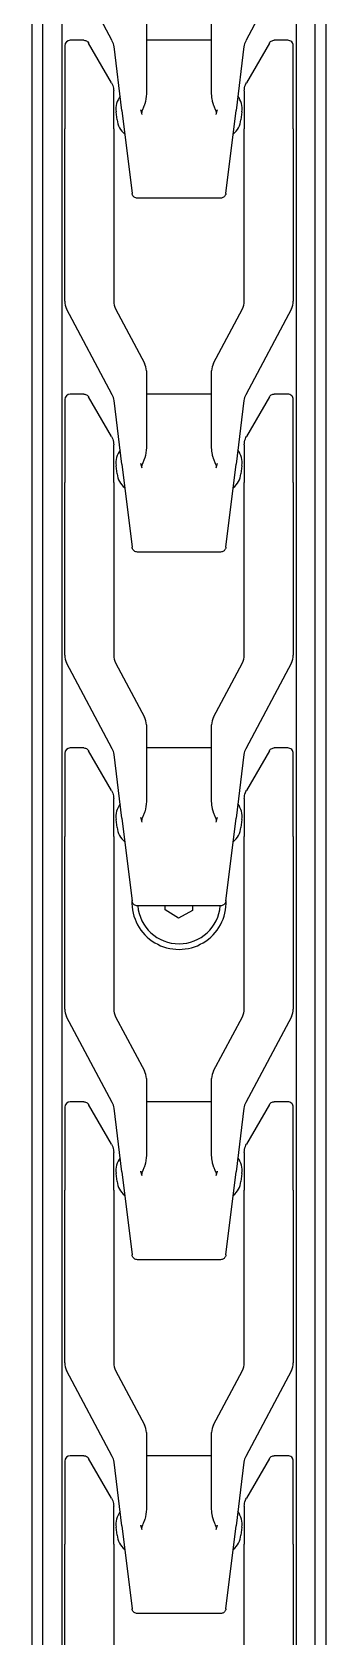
# Model space of a CAD drawing. Extents: x -3873 to 164127, y 7129 to 96529.
# Drawn here: x 43123.2 to 43177.2, y 49885.4 to 50180.2 of the extents above; entities that cross this region are included whole.
import ezdxf

# ---------------------------------------------------------------- set-up
doc = ezdxf.new("R2010")
doc.units = 0
doc.layers.add('LAYOUT', color=90, linetype='CONTINUOUS')
doc.layers.add('LAYOUT-KROMEKA', color=1, linetype='CONTINUOUS')

# ---------------------------------------------------------------- blocks, each defined once
blk = doc.blocks.new('A$Ccf7c2aec')
at = {"layer": 'LAYOUT-KROMEKA'}
for p, q in [((175.51, 623.1), (1836.63, 623.1)), ((175.51, 621.1), (1836.63, 621.1)), ((169.51, 617.6), (1840.63, 617.6)), ((441.03, 617.1), (472.73, 617.1)), ((487.98, 617.1), (472.73, 617.1)), ((488.85, 608.36), (504.62, 616.75)), ((506.03, 617.1), (537.73, 617.1)), ((552.98, 617.1), (537.73, 617.1)), ((553.85, 608.36), (569.62, 616.75)), ((571.03, 617.1), (602.73, 617.1)), ((617.98, 617.1), (602.73, 617.1)), ((618.85, 608.36), (634.62, 616.75)), ((636.03, 617.1), (667.73, 617.1)), ((682.98, 617.1), (667.73, 617.1)), ((683.85, 608.36), (699.62, 616.75)), ((701.03, 617.1), (732.73, 617.1)), ((747.98, 617.1), (732.73, 617.1)), ((748.85, 608.36), (764.62, 616.75)), ((488.98, 613.59), (488.98, 616.1)), ((553.98, 613.59), (553.98, 616.1)), ((618.98, 613.59), (618.98, 616.1)), ((683.98, 613.59), (683.98, 616.1)), ((748.98, 613.59), (748.98, 616.1)), ((481.18, 608.5), (488.48, 612.72)), ((546.18, 608.5), (553.48, 612.72)), ((611.18, 608.5), (618.48, 612.72)), ((676.18, 608.5), (683.48, 612.72)), ((741.18, 608.5), (748.48, 612.72)), ((472.73, 608.1), (441.03, 608.1)), ((472.73, 608.1), (479.68, 608.1)), ((474.36, 607.49), (475.84, 607.67)), ((476.11, 606.6), (487.81, 608.03)), ((504.62, 607.75), (494.66, 602.45)), ((537.73, 608.1), (506.03, 608.1)), ((537.73, 608.1), (544.68, 608.1)), ((539.36, 607.49), (540.84, 607.67)), ((541.11, 606.6), (552.81, 608.03)), ((569.62, 607.75), (559.66, 602.45)), ((602.73, 608.1), (571.03, 608.1)), ((602.73, 608.1), (609.68, 608.1)), ((604.36, 607.49), (605.84, 607.67)), ((606.11, 606.6), (617.81, 608.03)), ((634.62, 607.75), (624.66, 602.45)), ((667.73, 608.1), (636.03, 608.1)), ((667.73, 608.1), (674.68, 608.1)), ((669.36, 607.49), (670.84, 607.67)), ((671.11, 606.6), (682.81, 608.03)), ((699.62, 607.75), (689.66, 602.45)), ((732.73, 608.1), (701.03, 608.1)), ((732.73, 608.1), (739.68, 608.1)), ((734.36, 607.49), (735.84, 607.67)), ((736.11, 606.6), (747.81, 608.03)), ((476.11, 606.6), (460.86, 604.73)), ((541.11, 606.6), (525.86, 604.73)), ((606.11, 606.6), (590.86, 604.73)), ((671.11, 606.6), (655.86, 604.73)), ((736.11, 606.6), (720.86, 604.73)), ((459.98, 588.47), (459.98, 603.73)), ((493.25, 602.1), (479.13, 602.1)), ((488.98, 590.1), (488.98, 602.1)), ((524.98, 588.47), (524.98, 603.73)), ((558.25, 602.1), (544.13, 602.1)), ((553.98, 590.1), (553.98, 602.1)), ((589.98, 588.47), (589.98, 603.73)), ((623.25, 602.1), (609.13, 602.1)), ((618.98, 590.1), (618.98, 602.1)), ((654.98, 588.47), (654.98, 603.73)), ((688.25, 602.1), (674.13, 602.1)), ((683.98, 590.1), (683.98, 602.1)), ((719.98, 588.47), (719.98, 603.73)), ((753.25, 602.1), (739.13, 602.1)), ((748.98, 590.1), (748.98, 602.1)), ((587.75, 596.17), (589.25, 598.63)), ((589.25, 598.63), (589.98, 598.62)), ((589.13, 593.64), (587.75, 596.17)), ((589.98, 593.61), (589.13, 593.64)), ((479.13, 590.1), (493.25, 590.1)), ((494.66, 589.75), (504.62, 584.45)), ((544.13, 590.1), (558.25, 590.1)), ((559.66, 589.75), (569.62, 584.45)), ((609.13, 590.1), (623.25, 590.1)), ((624.66, 589.75), (634.62, 584.45)), ((674.13, 590.1), (688.25, 590.1)), ((689.66, 589.75), (699.62, 584.45)), ((739.13, 590.1), (753.25, 590.1)), ((460.86, 587.47), (476.11, 585.6)), ((525.86, 587.47), (541.11, 585.6)), ((590.86, 587.47), (606.11, 585.6)), ((655.86, 587.47), (671.11, 585.6)), ((720.86, 587.47), (736.11, 585.6)), ((441.03, 584.1), (472.73, 584.1)), ((479.68, 584.1), (472.73, 584.1)), ((475.84, 584.53), (474.36, 584.71)), ((487.81, 584.17), (476.11, 585.6)), ((488.48, 579.48), (481.18, 583.7)), ((504.62, 575.45), (488.85, 583.84)), ((506.03, 584.1), (537.73, 584.1)), ((544.68, 584.1), (537.73, 584.1)), ((540.84, 584.53), (539.36, 584.71)), ((552.81, 584.17), (541.11, 585.6)), ((553.48, 579.48), (546.18, 583.7)), ((569.62, 575.45), (553.85, 583.84)), ((571.03, 584.1), (602.73, 584.1)), ((609.68, 584.1), (602.73, 584.1)), ((605.84, 584.53), (604.36, 584.71)), ((617.81, 584.17), (606.11, 585.6)), ((618.48, 579.48), (611.18, 583.7)), ((634.62, 575.45), (618.85, 583.84)), ((636.03, 584.1), (667.73, 584.1)), ((674.68, 584.1), (667.73, 584.1)), ((670.84, 584.53), (669.36, 584.71)), ((682.81, 584.17), (671.11, 585.6)), ((683.48, 579.48), (676.18, 583.7)), ((699.62, 575.45), (683.85, 583.84)), ((701.03, 584.1), (732.73, 584.1)), ((739.68, 584.1), (732.73, 584.1)), ((735.84, 584.53), (734.36, 584.71)), ((747.81, 584.17), (736.11, 585.6)), ((748.48, 579.48), (741.18, 583.7)), ((764.62, 575.45), (748.85, 583.84)), ((488.98, 576.1), (488.98, 578.61)), ((553.98, 576.1), (553.98, 578.61)), ((618.98, 576.1), (618.98, 578.61)), ((683.98, 576.1), (683.98, 578.61)), ((748.98, 576.1), (748.98, 578.61)), ((472.73, 575.1), (441.03, 575.1)), ((472.73, 575.1), (487.98, 575.1)), ((537.73, 575.1), (506.03, 575.1)), ((537.73, 575.1), (552.98, 575.1)), ((602.73, 575.1), (571.03, 575.1)), ((602.73, 575.1), (617.98, 575.1)), ((667.73, 575.1), (636.03, 575.1)), ((667.73, 575.1), (682.98, 575.1)), ((732.73, 575.1), (701.03, 575.1)), ((732.73, 575.1), (747.98, 575.1)), ((1840.63, 574.6), (169.51, 574.6)), ((175.51, 571.1), (1836.63, 571.1)), ((1836.63, 569.1), (175.51, 569.1))]:
    blk.add_line(p, q, dxfattribs=at)
for centre, radius, start, end in [((487.98, 616.1), 1, 0, 90), ((506.03, 614.1), 3, 90, 118), ((552.98, 616.1), 1, 0, 90), ((571.03, 614.1), 3, 90, 118), ((617.98, 616.1), 1, 0, 90), ((636.03, 614.1), 3, 90, 118), ((682.98, 616.1), 1, 0, 90), ((701.03, 614.1), 3, 90, 118), ((747.98, 616.1), 1, 0, 90), ((474.85, 603.52), 4, 96.9958, 140.527), ((476.33, 603.7), 4, 53.4646, 96.9958), ((487.44, 611.01), 3, 276.9958, 298), ((506.03, 605.1), 3, 90, 118), ((539.85, 603.52), 4, 96.9958, 140.527), ((541.33, 603.7), 4, 53.4646, 96.9958), ((552.44, 611.01), 3, 276.9958, 298), ((571.03, 605.1), 3, 90, 118), ((604.85, 603.52), 4, 96.9958, 140.527), ((606.33, 603.7), 4, 53.4646, 96.9958), ((617.44, 611.01), 3, 276.9958, 298), ((636.03, 605.1), 3, 90, 118), ((669.85, 603.52), 4, 96.9958, 140.527), ((671.33, 603.7), 4, 53.4646, 96.9958), ((682.44, 611.01), 3, 276.9958, 298), ((701.03, 605.1), 3, 90, 118), ((734.85, 603.52), 4, 96.9958, 140.527), ((736.33, 603.7), 4, 53.4646, 96.9958), ((747.44, 611.01), 3, 276.9958, 298), ((590.63, 596.1), 8.65, 87.612, 272.388), ((493.25, 605.1), 3, 270, 298), ((558.25, 605.1), 3, 270, 298), ((590.63, 596.1), 7.62, 94.8934, 265.1066), ((623.25, 605.1), 3, 270, 298), ((688.25, 605.1), 3, 270, 298), ((493.25, 587.1), 3, 62, 90), ((558.25, 587.1), 3, 62, 90), ((623.25, 587.1), 3, 62, 90), ((688.25, 587.1), 3, 62, 90), ((474.85, 588.68), 4, 219.473, 263.0042), ((476.33, 588.5), 4, 263.0042, 306.5354), ((487.44, 581.19), 3, 62, 83.0042), ((506.03, 587.1), 3, 242, 270), ((539.85, 588.68), 4, 219.473, 263.0042), ((541.33, 588.5), 4, 263.0042, 306.5354), ((552.44, 581.19), 3, 62, 83.0042), ((571.03, 587.1), 3, 242, 270), ((604.85, 588.68), 4, 219.473, 263.0042), ((606.33, 588.5), 4, 263.0042, 306.5354), ((617.44, 581.19), 3, 62, 83.0042), ((636.03, 587.1), 3, 242, 270), ((669.85, 588.68), 4, 219.473, 263.0042), ((671.33, 588.5), 4, 263.0042, 306.5354), ((682.44, 581.19), 3, 62, 83.0042), ((701.03, 587.1), 3, 242, 270), ((734.85, 588.68), 4, 219.473, 263.0042), ((736.33, 588.5), 4, 263.0042, 306.5354), ((747.44, 581.19), 3, 62, 83.0042), ((487.98, 576.1), 1, 270, 0), ((506.03, 578.1), 3, 242, 270), ((552.98, 576.1), 1, 270, 0), ((571.03, 578.1), 3, 242, 270), ((617.98, 576.1), 1, 270, 0), ((636.03, 578.1), 3, 242, 270), ((682.98, 576.1), 1, 270, 0), ((701.03, 578.1), 3, 242, 270), ((747.98, 576.1), 1, 270, 0)]:
    blk.add_arc(centre, radius, start, end, dxfattribs=at)
for points, knots in [([(488.98, 613.59), (488.98, 613.48), (488.96, 613.36), (488.89, 613.16), (488.84, 613.06), (488.71, 612.89), (488.63, 612.81), (488.52, 612.74), (488.5, 612.73), (488.48, 612.72)], [0.0000243, 0.0000243, 0.0000243, 0.0000243, 0.0328926, 0.0328926, 0.0653838, 0.0653838, 0.0978897, 0.0978897, 0.1042618, 0.1042618, 0.1042618, 0.1042618]), ([(553.98, 613.59), (553.98, 613.48), (553.96, 613.36), (553.89, 613.16), (553.84, 613.06), (553.71, 612.89), (553.63, 612.81), (553.52, 612.74), (553.5, 612.73), (553.48, 612.72)], [0.0000243, 0.0000243, 0.0000243, 0.0000243, 0.0328926, 0.0328926, 0.0653838, 0.0653838, 0.0978897, 0.0978897, 0.1042618, 0.1042618, 0.1042618, 0.1042618]), ([(618.98, 613.59), (618.98, 613.48), (618.96, 613.36), (618.89, 613.16), (618.84, 613.06), (618.71, 612.89), (618.63, 612.81), (618.52, 612.74), (618.5, 612.73), (618.48, 612.72)], [0.0000243, 0.0000243, 0.0000243, 0.0000243, 0.0328926, 0.0328926, 0.0653838, 0.0653838, 0.0978897, 0.0978897, 0.1042618, 0.1042618, 0.1042618, 0.1042618]), ([(683.98, 613.59), (683.98, 613.48), (683.96, 613.36), (683.89, 613.16), (683.84, 613.06), (683.71, 612.89), (683.63, 612.81), (683.52, 612.74), (683.5, 612.73), (683.48, 612.72)], [0.0000243, 0.0000243, 0.0000243, 0.0000243, 0.0328926, 0.0328926, 0.0653838, 0.0653838, 0.0978897, 0.0978897, 0.1042618, 0.1042618, 0.1042618, 0.1042618]), ([(748.98, 613.59), (748.98, 613.48), (748.96, 613.36), (748.89, 613.16), (748.84, 613.06), (748.71, 612.89), (748.63, 612.81), (748.52, 612.74), (748.5, 612.73), (748.48, 612.72)], [0.0000243, 0.0000243, 0.0000243, 0.0000243, 0.0328926, 0.0328926, 0.0653838, 0.0653838, 0.0978897, 0.0978897, 0.1042618, 0.1042618, 0.1042618, 0.1042618]), ([(481.18, 608.5), (480.87, 608.32), (480.53, 608.2), (480.17, 608.14), (480.08, 608.13), (479.99, 608.11), (479.89, 608.11), (479.82, 608.1), (479.75, 608.1), (479.68, 608.1)], [0, 0, 0, 0, 0.684637, 0.684637, 0.684637, 0.86523, 0.86523, 0.86523, 1, 1, 1, 1]), ([(546.18, 608.5), (545.87, 608.32), (545.53, 608.2), (545.17, 608.14), (545.08, 608.13), (544.99, 608.11), (544.89, 608.11), (544.82, 608.1), (544.75, 608.1), (544.68, 608.1)], [0, 0, 0, 0, 0.684637, 0.684637, 0.684637, 0.86523, 0.86523, 0.86523, 1, 1, 1, 1]), ([(611.18, 608.5), (610.87, 608.32), (610.53, 608.2), (610.17, 608.14), (610.08, 608.13), (609.99, 608.11), (609.89, 608.11), (609.82, 608.1), (609.75, 608.1), (609.68, 608.1)], [0, 0, 0, 0, 0.684637, 0.684637, 0.684637, 0.86523, 0.86523, 0.86523, 1, 1, 1, 1]), ([(676.18, 608.5), (675.87, 608.32), (675.53, 608.2), (675.17, 608.14), (675.08, 608.13), (674.99, 608.11), (674.89, 608.11), (674.82, 608.1), (674.75, 608.1), (674.68, 608.1)], [0, 0, 0, 0, 0.684637, 0.684637, 0.684637, 0.86523, 0.86523, 0.86523, 1, 1, 1, 1]), ([(741.18, 608.5), (740.87, 608.32), (740.53, 608.2), (740.17, 608.14), (740.08, 608.13), (739.99, 608.11), (739.89, 608.11), (739.82, 608.1), (739.75, 608.1), (739.68, 608.1)], [0, 0, 0, 0, 0.684637, 0.684637, 0.684637, 0.86523, 0.86523, 0.86523, 1, 1, 1, 1]), ([(459.98, 603.73), (459.98, 603.84), (460, 603.95), (460.07, 604.16), (460.12, 604.25), (460.25, 604.43), (460.34, 604.5), (460.52, 604.62), (460.62, 604.67), (460.74, 604.7), (460.77, 604.71), (460.8, 604.72), (460.81, 604.72), (460.83, 604.72), (460.84, 604.72), (460.85, 604.72), (460.85, 604.72), (460.85, 604.73), (460.86, 604.73), (460.86, 604.73), (460.86, 604.73), (460.86, 604.73), (460.86, 604.73), (460.86, 604.73), (460.86, 604.73), (460.86, 604.73), (460.86, 604.73), (460.86, 604.73), (460.86, 604.73), (460.86, 604.73), (460.86, 604.73), (460.86, 604.73)], [0.0000031, 0.0000031, 0.0000031, 0.0000031, 0.0324341, 0.0324341, 0.064942, 0.064942, 0.0974473, 0.0974473, 0.1299526, 0.1299526, 0.137103, 0.137103, 0.1406951, 0.1406951, 0.1424933, 0.1424933, 0.1433926, 0.1433926, 0.1438423, 0.1438423, 0.1440672, 0.1440672, 0.1441796, 0.1441796, 0.1442358, 0.1442358, 0.1442639, 0.1442639, 0.144278, 0.144278, 0.1443548, 0.1443548, 0.1443548, 0.1443548]), ([(524.98, 603.73), (524.98, 603.84), (525, 603.95), (525.07, 604.16), (525.12, 604.25), (525.25, 604.43), (525.34, 604.5), (525.52, 604.62), (525.62, 604.67), (525.74, 604.7), (525.77, 604.71), (525.8, 604.72), (525.81, 604.72), (525.83, 604.72), (525.84, 604.72), (525.85, 604.72), (525.85, 604.72), (525.85, 604.73), (525.86, 604.73), (525.86, 604.73), (525.86, 604.73), (525.86, 604.73), (525.86, 604.73), (525.86, 604.73), (525.86, 604.73), (525.86, 604.73), (525.86, 604.73), (525.86, 604.73), (525.86, 604.73), (525.86, 604.73), (525.86, 604.73), (525.86, 604.73)], [0.0000031, 0.0000031, 0.0000031, 0.0000031, 0.0324341, 0.0324341, 0.064942, 0.064942, 0.0974473, 0.0974473, 0.1299526, 0.1299526, 0.137103, 0.137103, 0.1406951, 0.1406951, 0.1424933, 0.1424933, 0.1433926, 0.1433926, 0.1438423, 0.1438423, 0.1440672, 0.1440672, 0.1441796, 0.1441796, 0.1442358, 0.1442358, 0.1442639, 0.1442639, 0.144278, 0.144278, 0.1443257, 0.1443257, 0.1443257, 0.1443257]), ([(589.98, 603.73), (589.98, 603.84), (590, 603.95), (590.07, 604.16), (590.12, 604.25), (590.25, 604.43), (590.34, 604.5), (590.52, 604.62), (590.62, 604.67), (590.74, 604.7), (590.77, 604.71), (590.8, 604.72), (590.81, 604.72), (590.83, 604.72), (590.84, 604.72), (590.85, 604.72), (590.85, 604.72), (590.85, 604.73), (590.86, 604.73), (590.86, 604.73), (590.86, 604.73), (590.86, 604.73), (590.86, 604.73), (590.86, 604.73), (590.86, 604.73), (590.86, 604.73), (590.86, 604.73), (590.86, 604.73), (590.86, 604.73), (590.86, 604.73), (590.86, 604.73), (590.86, 604.73)], [0.0000031, 0.0000031, 0.0000031, 0.0000031, 0.0324341, 0.0324341, 0.064942, 0.064942, 0.0974473, 0.0974473, 0.1299526, 0.1299526, 0.137103, 0.137103, 0.1406951, 0.1406951, 0.1424933, 0.1424933, 0.1433926, 0.1433926, 0.1438423, 0.1438423, 0.1440672, 0.1440672, 0.1441796, 0.1441796, 0.1442358, 0.1442358, 0.1442639, 0.1442639, 0.144278, 0.144278, 0.1443395, 0.1443395, 0.1443395, 0.1443395]), ([(654.98, 603.73), (654.98, 603.84), (655, 603.95), (655.07, 604.16), (655.12, 604.25), (655.25, 604.43), (655.34, 604.5), (655.52, 604.62), (655.62, 604.67), (655.74, 604.7), (655.77, 604.71), (655.8, 604.72), (655.81, 604.72), (655.83, 604.72), (655.84, 604.72), (655.85, 604.72), (655.85, 604.72), (655.85, 604.73), (655.86, 604.73), (655.86, 604.73), (655.86, 604.73), (655.86, 604.73), (655.86, 604.73), (655.86, 604.73), (655.86, 604.73), (655.86, 604.73), (655.86, 604.73), (655.86, 604.73), (655.86, 604.73), (655.86, 604.73)], [0.0000031, 0.0000031, 0.0000031, 0.0000031, 0.0324341, 0.0324341, 0.064942, 0.064942, 0.0974473, 0.0974473, 0.1299526, 0.1299526, 0.137103, 0.137103, 0.1406951, 0.1406951, 0.1424933, 0.1424933, 0.1433926, 0.1433926, 0.1438423, 0.1438423, 0.1440672, 0.1440672, 0.1441796, 0.1441796, 0.1442358, 0.1442358, 0.1442859, 0.1442859, 0.144292, 0.144292, 0.144292, 0.144292]), ([(719.98, 603.73), (719.98, 603.84), (720, 603.95), (720.07, 604.16), (720.12, 604.25), (720.25, 604.43), (720.34, 604.5), (720.52, 604.62), (720.62, 604.67), (720.74, 604.7), (720.77, 604.71), (720.8, 604.72), (720.81, 604.72), (720.83, 604.72), (720.84, 604.72), (720.85, 604.72), (720.85, 604.72), (720.85, 604.73), (720.86, 604.73), (720.86, 604.73), (720.86, 604.73), (720.86, 604.73), (720.86, 604.73), (720.86, 604.73), (720.86, 604.73), (720.86, 604.73), (720.86, 604.73), (720.86, 604.73), (720.86, 604.73), (720.86, 604.73), (720.86, 604.73), (720.86, 604.73)], [0.0000031, 0.0000031, 0.0000031, 0.0000031, 0.0324341, 0.0324341, 0.064942, 0.064942, 0.0974473, 0.0974473, 0.1299526, 0.1299526, 0.137103, 0.137103, 0.1406951, 0.1406951, 0.1424933, 0.1424933, 0.1433926, 0.1433926, 0.1438423, 0.1438423, 0.1440672, 0.1440672, 0.1441796, 0.1441796, 0.1442358, 0.1442358, 0.1442639, 0.1442639, 0.144278, 0.144278, 0.1442926, 0.1442926, 0.1442926, 0.1442926]), ([(475.36, 602.88), (475.64, 602.95), (475.93, 603.02), (476.21, 603.09), (476.22, 603.1), (476.22, 603.1), (476.23, 603.1)], [0, 0, 0, 0, 0.971612, 0.971612, 0.971612, 1, 1, 1, 1]), ([(475.36, 602.88), (475.45, 602.91), (475.54, 602.92), (475.78, 602.92), (475.91, 602.89), (476.18, 602.8), (476.31, 602.75), (476.65, 602.62), (476.86, 602.54), (477.07, 602.46)], [-1.068908, -1.068908, -1.068908, -1.068908, -1.0410443, -1.0410443, -0.9974409, -0.9974409, -0.9538374, -0.9538374, -0.8852676, -0.8852676, -0.8852676, -0.8852676]), ([(479.13, 602.1), (478.56, 602.1), (477.86, 602.21), (477.21, 602.41), (477.14, 602.44), (477.07, 602.46)], [-0.3189368, -0.3189368, -0.3189368, -0.3189368, -0.1295167, -0.1295167, -0.1071311, -0.1071311, -0.1071311, -0.1071311]), ([(540.36, 602.88), (540.64, 602.95), (540.93, 603.02), (541.21, 603.09), (541.22, 603.1), (541.22, 603.1), (541.23, 603.1)], [0, 0, 0, 0, 0.971612, 0.971612, 0.971612, 1, 1, 1, 1]), ([(540.36, 602.88), (540.45, 602.91), (540.54, 602.92), (540.78, 602.92), (540.91, 602.89), (541.18, 602.8), (541.31, 602.75), (541.65, 602.62), (541.86, 602.54), (542.07, 602.46)], [-1.068908, -1.068908, -1.068908, -1.068908, -1.0410443, -1.0410443, -0.9974409, -0.9974409, -0.9538374, -0.9538374, -0.8852676, -0.8852676, -0.8852676, -0.8852676]), ([(544.13, 602.1), (543.56, 602.1), (542.86, 602.21), (542.21, 602.41), (542.14, 602.44), (542.07, 602.46)], [-0.3189368, -0.3189368, -0.3189368, -0.3189368, -0.1295167, -0.1295167, -0.1071311, -0.1071311, -0.1071311, -0.1071311]), ([(605.36, 602.88), (605.64, 602.95), (605.93, 603.02), (606.21, 603.09), (606.22, 603.1), (606.22, 603.1), (606.23, 603.1)], [0, 0, 0, 0, 0.971612, 0.971612, 0.971612, 1, 1, 1, 1]), ([(605.36, 602.88), (605.45, 602.91), (605.54, 602.92), (605.78, 602.92), (605.91, 602.89), (606.18, 602.8), (606.31, 602.75), (606.65, 602.62), (606.86, 602.54), (607.07, 602.46)], [-1.068908, -1.068908, -1.068908, -1.068908, -1.0410443, -1.0410443, -0.9974409, -0.9974409, -0.9538374, -0.9538374, -0.8852676, -0.8852676, -0.8852676, -0.8852676]), ([(609.13, 602.1), (608.56, 602.1), (607.86, 602.21), (607.21, 602.41), (607.14, 602.44), (607.07, 602.46)], [-0.3189368, -0.3189368, -0.3189368, -0.3189368, -0.1295167, -0.1295167, -0.1071311, -0.1071311, -0.1071311, -0.1071311]), ([(670.36, 602.88), (670.64, 602.95), (670.93, 603.02), (671.21, 603.09), (671.22, 603.1), (671.22, 603.1), (671.23, 603.1)], [0, 0, 0, 0, 0.971612, 0.971612, 0.971612, 1, 1, 1, 1]), ([(670.36, 602.88), (670.45, 602.91), (670.54, 602.92), (670.78, 602.92), (670.91, 602.89), (671.18, 602.8), (671.31, 602.75), (671.65, 602.62), (671.86, 602.54), (672.07, 602.46)], [-1.068908, -1.068908, -1.068908, -1.068908, -1.0410443, -1.0410443, -0.9974409, -0.9974409, -0.9538374, -0.9538374, -0.8852676, -0.8852676, -0.8852676, -0.8852676]), ([(674.13, 602.1), (673.56, 602.1), (672.86, 602.21), (672.21, 602.41), (672.14, 602.44), (672.07, 602.46)], [-0.3189368, -0.3189368, -0.3189368, -0.3189368, -0.1295167, -0.1295167, -0.1071311, -0.1071311, -0.1071311, -0.1071311]), ([(735.36, 602.88), (735.64, 602.95), (735.93, 603.02), (736.21, 603.09), (736.22, 603.1), (736.22, 603.1), (736.23, 603.1)], [0, 0, 0, 0, 0.971612, 0.971612, 0.971612, 1, 1, 1, 1]), ([(735.36, 602.88), (735.45, 602.91), (735.54, 602.92), (735.78, 602.92), (735.91, 602.89), (736.18, 602.8), (736.31, 602.75), (736.65, 602.62), (736.86, 602.54), (737.07, 602.46)], [-1.068908, -1.068908, -1.068908, -1.068908, -1.0410443, -1.0410443, -0.9974409, -0.9974409, -0.9538374, -0.9538374, -0.8852676, -0.8852676, -0.8852676, -0.8852676]), ([(739.13, 602.1), (738.56, 602.1), (737.86, 602.21), (737.21, 602.41), (737.14, 602.44), (737.07, 602.46)], [-0.3189368, -0.3189368, -0.3189368, -0.3189368, -0.1295167, -0.1295167, -0.1071311, -0.1071311, -0.1071311, -0.1071311]), ([(477.07, 589.74), (476.86, 589.66), (476.65, 589.58), (476.31, 589.45), (476.18, 589.4), (475.91, 589.31), (475.78, 589.28), (475.54, 589.28), (475.45, 589.29), (475.36, 589.32)], [0.8852676, 0.8852676, 0.8852676, 0.8852676, 0.9538374, 0.9538374, 0.9974409, 0.9974409, 1.0410443, 1.0410443, 1.068908, 1.068908, 1.068908, 1.068908]), ([(477.07, 589.74), (477.11, 589.75), (477.15, 589.76), (477.43, 589.86), (477.67, 589.92), (478.28, 590.05), (478.71, 590.1), (479.13, 590.1)], [-0.4553156, -0.4553156, -0.4553156, -0.4553156, -0.4433521, -0.4433521, -0.371047, -0.371047, -0.2439974, -0.2439974, -0.2439974, -0.2439974]), ([(542.07, 589.74), (541.86, 589.66), (541.65, 589.58), (541.31, 589.45), (541.18, 589.4), (540.91, 589.31), (540.78, 589.28), (540.54, 589.28), (540.45, 589.29), (540.36, 589.32)], [0.8852676, 0.8852676, 0.8852676, 0.8852676, 0.9538374, 0.9538374, 0.9974409, 0.9974409, 1.0410443, 1.0410443, 1.068908, 1.068908, 1.068908, 1.068908]), ([(542.07, 589.74), (542.11, 589.75), (542.15, 589.76), (542.43, 589.86), (542.67, 589.92), (543.28, 590.05), (543.71, 590.1), (544.13, 590.1)], [-0.4553156, -0.4553156, -0.4553156, -0.4553156, -0.4433521, -0.4433521, -0.371047, -0.371047, -0.2439974, -0.2439974, -0.2439974, -0.2439974]), ([(607.07, 589.74), (606.86, 589.66), (606.65, 589.58), (606.31, 589.45), (606.18, 589.4), (605.91, 589.31), (605.78, 589.28), (605.54, 589.28), (605.45, 589.29), (605.36, 589.32)], [0.8852676, 0.8852676, 0.8852676, 0.8852676, 0.9538374, 0.9538374, 0.9974409, 0.9974409, 1.0410443, 1.0410443, 1.068908, 1.068908, 1.068908, 1.068908]), ([(607.07, 589.74), (607.11, 589.75), (607.15, 589.76), (607.43, 589.86), (607.67, 589.92), (608.28, 590.05), (608.71, 590.1), (609.13, 590.1)], [-0.4553156, -0.4553156, -0.4553156, -0.4553156, -0.4433521, -0.4433521, -0.371047, -0.371047, -0.2439974, -0.2439974, -0.2439974, -0.2439974]), ([(672.07, 589.74), (671.86, 589.66), (671.65, 589.58), (671.31, 589.45), (671.18, 589.4), (670.91, 589.31), (670.78, 589.28), (670.54, 589.28), (670.45, 589.29), (670.36, 589.32)], [0.8852676, 0.8852676, 0.8852676, 0.8852676, 0.9538374, 0.9538374, 0.9974409, 0.9974409, 1.0410443, 1.0410443, 1.068908, 1.068908, 1.068908, 1.068908]), ([(672.07, 589.74), (672.11, 589.75), (672.15, 589.76), (672.43, 589.86), (672.67, 589.92), (673.28, 590.05), (673.71, 590.1), (674.13, 590.1)], [-0.4553156, -0.4553156, -0.4553156, -0.4553156, -0.4433521, -0.4433521, -0.371047, -0.371047, -0.2439974, -0.2439974, -0.2439974, -0.2439974]), ([(737.07, 589.74), (736.86, 589.66), (736.65, 589.58), (736.31, 589.45), (736.18, 589.4), (735.91, 589.31), (735.78, 589.28), (735.54, 589.28), (735.45, 589.29), (735.36, 589.32)], [0.8852676, 0.8852676, 0.8852676, 0.8852676, 0.9538374, 0.9538374, 0.9974409, 0.9974409, 1.0410443, 1.0410443, 1.068908, 1.068908, 1.068908, 1.068908]), ([(737.07, 589.74), (737.11, 589.75), (737.15, 589.76), (737.43, 589.86), (737.67, 589.92), (738.28, 590.05), (738.71, 590.1), (739.13, 590.1)], [-0.4553156, -0.4553156, -0.4553156, -0.4553156, -0.4433521, -0.4433521, -0.371047, -0.371047, -0.2439974, -0.2439974, -0.2439974, -0.2439974]), ([(460.86, 587.47), (460.86, 587.47), (460.86, 587.47), (460.86, 587.47), (460.86, 587.47), (460.86, 587.47), (460.86, 587.47), (460.86, 587.47), (460.86, 587.47), (460.86, 587.47), (460.86, 587.47), (460.85, 587.47), (460.85, 587.47), (460.85, 587.48), (460.84, 587.48), (460.83, 587.48), (460.82, 587.48), (460.8, 587.48), (460.78, 587.49), (460.74, 587.5), (460.71, 587.5), (460.62, 587.53), (460.56, 587.56), (460.43, 587.63), (460.36, 587.68), (460.24, 587.79), (460.19, 587.86), (460.1, 588), (460.06, 588.07), (460, 588.25), (459.98, 588.36), (459.98, 588.47)], [0, 0, 0, 0, 0.0000293, 0.0000293, 0.0000666, 0.0000666, 0.0001413, 0.0001413, 0.0002906, 0.0002906, 0.0005892, 0.0005892, 0.0011863, 0.0011863, 0.0023805, 0.0023805, 0.0047676, 0.0047676, 0.0095318, 0.0095318, 0.018982, 0.018982, 0.0372887, 0.0372887, 0.0624815, 0.0624815, 0.0876743, 0.0876743, 0.1128671, 0.1128671, 0.1444966, 0.1444966, 0.1444966, 0.1444966]), ([(476.23, 589.1), (476.22, 589.1), (476.22, 589.1), (476.21, 589.11), (475.93, 589.18), (475.64, 589.25), (475.36, 589.32)], [0, 0, 0, 0, 0.028388, 0.028388, 0.028388, 1, 1, 1, 1]), ([(525.86, 587.47), (525.86, 587.47), (525.86, 587.47), (525.86, 587.47), (525.86, 587.47), (525.86, 587.47), (525.86, 587.47), (525.86, 587.47), (525.86, 587.47), (525.86, 587.47), (525.86, 587.47), (525.85, 587.47), (525.85, 587.47), (525.85, 587.48), (525.84, 587.48), (525.83, 587.48), (525.82, 587.48), (525.8, 587.48), (525.78, 587.49), (525.74, 587.5), (525.71, 587.5), (525.62, 587.53), (525.56, 587.56), (525.43, 587.63), (525.36, 587.68), (525.24, 587.79), (525.19, 587.86), (525.1, 588), (525.06, 588.07), (525, 588.25), (524.98, 588.36), (524.98, 588.47)], [0, 0, 0, 0, 0.0000187, 0.0000187, 0.000056, 0.000056, 0.0001306, 0.0001306, 0.0002799, 0.0002799, 0.0005785, 0.0005785, 0.0011757, 0.0011757, 0.0023699, 0.0023699, 0.0047569, 0.0047569, 0.0095212, 0.0095212, 0.0189714, 0.0189714, 0.037278, 0.037278, 0.0624708, 0.0624708, 0.0876637, 0.0876637, 0.1128565, 0.1128565, 0.144486, 0.144486, 0.144486, 0.144486]), ([(541.23, 589.1), (541.22, 589.1), (541.22, 589.1), (541.21, 589.11), (540.93, 589.18), (540.64, 589.25), (540.36, 589.32)], [0, 0, 0, 0, 0.028388, 0.028388, 0.028388, 1, 1, 1, 1]), ([(590.86, 587.47), (590.86, 587.47), (590.86, 587.47), (590.86, 587.47), (590.86, 587.47), (590.86, 587.47), (590.86, 587.47), (590.86, 587.47), (590.86, 587.47), (590.86, 587.47), (590.86, 587.47), (590.85, 587.47), (590.85, 587.47), (590.85, 587.48), (590.84, 587.48), (590.83, 587.48), (590.82, 587.48), (590.8, 587.48), (590.78, 587.49), (590.74, 587.5), (590.71, 587.5), (590.62, 587.53), (590.56, 587.56), (590.43, 587.63), (590.36, 587.68), (590.24, 587.79), (590.19, 587.86), (590.1, 588), (590.06, 588.07), (590, 588.25), (589.98, 588.36), (589.98, 588.47)], [0, 0, 0, 0, 0.0000293, 0.0000293, 0.0000666, 0.0000666, 0.0001413, 0.0001413, 0.0002906, 0.0002906, 0.0005892, 0.0005892, 0.0011863, 0.0011863, 0.0023805, 0.0023805, 0.0047676, 0.0047676, 0.0095318, 0.0095318, 0.018982, 0.018982, 0.0372887, 0.0372887, 0.0624815, 0.0624815, 0.0876743, 0.0876743, 0.1128671, 0.1128671, 0.1444966, 0.1444966, 0.1444966, 0.1444966]), ([(606.23, 589.1), (606.22, 589.1), (606.22, 589.1), (606.21, 589.11), (605.93, 589.18), (605.64, 589.25), (605.36, 589.32)], [0, 0, 0, 0, 0.028388, 0.028388, 0.028388, 1, 1, 1, 1]), ([(655.86, 587.47), (655.86, 587.47), (655.86, 587.47), (655.86, 587.47), (655.86, 587.47), (655.86, 587.47), (655.86, 587.47), (655.86, 587.47), (655.86, 587.47), (655.86, 587.47), (655.86, 587.47), (655.85, 587.47), (655.85, 587.47), (655.85, 587.48), (655.84, 587.48), (655.83, 587.48), (655.82, 587.48), (655.8, 587.48), (655.78, 587.49), (655.74, 587.5), (655.71, 587.5), (655.62, 587.53), (655.56, 587.56), (655.43, 587.63), (655.36, 587.68), (655.24, 587.79), (655.19, 587.86), (655.1, 588), (655.06, 588.07), (655, 588.25), (654.98, 588.36), (654.98, 588.47)], [0, 0, 0, 0, 0.0000187, 0.0000187, 0.000056, 0.000056, 0.0001306, 0.0001306, 0.0002799, 0.0002799, 0.0005785, 0.0005785, 0.0011757, 0.0011757, 0.0023699, 0.0023699, 0.0047569, 0.0047569, 0.0095212, 0.0095212, 0.0189714, 0.0189714, 0.037278, 0.037278, 0.0624708, 0.0624708, 0.0876637, 0.0876637, 0.1128565, 0.1128565, 0.144486, 0.144486, 0.144486, 0.144486]), ([(671.23, 589.1), (671.22, 589.1), (671.22, 589.1), (671.21, 589.11), (670.93, 589.18), (670.64, 589.25), (670.36, 589.32)], [0, 0, 0, 0, 0.028388, 0.028388, 0.028388, 1, 1, 1, 1]), ([(720.86, 587.47), (720.86, 587.47), (720.86, 587.47), (720.86, 587.47), (720.86, 587.47), (720.86, 587.47), (720.86, 587.47), (720.86, 587.47), (720.86, 587.47), (720.86, 587.47), (720.86, 587.47), (720.85, 587.47), (720.85, 587.47), (720.85, 587.48), (720.84, 587.48), (720.83, 587.48), (720.82, 587.48), (720.8, 587.48), (720.78, 587.49), (720.74, 587.5), (720.71, 587.5), (720.62, 587.53), (720.56, 587.56), (720.43, 587.63), (720.36, 587.68), (720.24, 587.79), (720.19, 587.86), (720.1, 588), (720.06, 588.07), (720, 588.25), (719.98, 588.36), (719.98, 588.47)], [0, 0, 0, 0, 0.0000293, 0.0000293, 0.0000666, 0.0000666, 0.0001413, 0.0001413, 0.0002906, 0.0002906, 0.0005892, 0.0005892, 0.0011863, 0.0011863, 0.0023805, 0.0023805, 0.0047676, 0.0047676, 0.0095318, 0.0095318, 0.018982, 0.018982, 0.0372887, 0.0372887, 0.0624815, 0.0624815, 0.0876743, 0.0876743, 0.1128671, 0.1128671, 0.1444966, 0.1444966, 0.1444966, 0.1444966]), ([(736.23, 589.1), (736.22, 589.1), (736.22, 589.1), (736.21, 589.11), (735.93, 589.18), (735.64, 589.25), (735.36, 589.32)], [0, 0, 0, 0, 0.028388, 0.028388, 0.028388, 1, 1, 1, 1]), ([(479.68, 584.1), (480.06, 584.1), (480.44, 584.03), (480.8, 583.88), (480.93, 583.83), (481.06, 583.77), (481.18, 583.7)], [0, 0, 0, 0, 0.729999, 0.729999, 0.729999, 1, 1, 1, 1]), ([(544.68, 584.1), (545.06, 584.1), (545.44, 584.03), (545.8, 583.88), (545.93, 583.83), (546.06, 583.77), (546.18, 583.7)], [0, 0, 0, 0, 0.729999, 0.729999, 0.729999, 1, 1, 1, 1]), ([(609.68, 584.1), (610.06, 584.1), (610.44, 584.03), (610.8, 583.88), (610.93, 583.83), (611.06, 583.77), (611.18, 583.7)], [0, 0, 0, 0, 0.729999, 0.729999, 0.729999, 1, 1, 1, 1]), ([(674.68, 584.1), (675.06, 584.1), (675.44, 584.03), (675.8, 583.88), (675.93, 583.83), (676.06, 583.77), (676.18, 583.7)], [0, 0, 0, 0, 0.729999, 0.729999, 0.729999, 1, 1, 1, 1]), ([(739.68, 584.1), (740.06, 584.1), (740.44, 584.03), (740.8, 583.88), (740.93, 583.83), (741.06, 583.77), (741.18, 583.7)], [0, 0, 0, 0, 0.729999, 0.729999, 0.729999, 1, 1, 1, 1]), ([(488.48, 579.48), (488.58, 579.43), (488.66, 579.36), (488.81, 579.19), (488.86, 579.1), (488.95, 578.9), (488.97, 578.79), (488.98, 578.66), (488.98, 578.64), (488.98, 578.61)], [0, 0, 0, 0, 0.0323681, 0.0323681, 0.0648784, 0.0648784, 0.0973836, 0.0973836, 0.104244, 0.104244, 0.104244, 0.104244]), ([(553.48, 579.48), (553.58, 579.43), (553.66, 579.36), (553.81, 579.19), (553.86, 579.1), (553.95, 578.9), (553.97, 578.79), (553.98, 578.66), (553.98, 578.64), (553.98, 578.61)], [0, 0, 0, 0, 0.0323681, 0.0323681, 0.0648784, 0.0648784, 0.0973836, 0.0973836, 0.104244, 0.104244, 0.104244, 0.104244]), ([(618.48, 579.48), (618.58, 579.43), (618.66, 579.36), (618.81, 579.19), (618.86, 579.1), (618.95, 578.9), (618.97, 578.79), (618.98, 578.66), (618.98, 578.64), (618.98, 578.61)], [0, 0, 0, 0, 0.0323681, 0.0323681, 0.0648784, 0.0648784, 0.0973836, 0.0973836, 0.104244, 0.104244, 0.104244, 0.104244]), ([(683.48, 579.48), (683.58, 579.43), (683.66, 579.36), (683.81, 579.19), (683.86, 579.1), (683.95, 578.9), (683.97, 578.79), (683.98, 578.66), (683.98, 578.64), (683.98, 578.61)], [0, 0, 0, 0, 0.0323681, 0.0323681, 0.0648784, 0.0648784, 0.0973836, 0.0973836, 0.104244, 0.104244, 0.104244, 0.104244]), ([(748.48, 579.48), (748.58, 579.43), (748.66, 579.36), (748.81, 579.19), (748.86, 579.1), (748.95, 578.9), (748.97, 578.79), (748.98, 578.66), (748.98, 578.64), (748.98, 578.61)], [0, 0, 0, 0, 0.0323681, 0.0323681, 0.0648784, 0.0648784, 0.0973836, 0.0973836, 0.104244, 0.104244, 0.104244, 0.104244])]:
    blk.add_open_spline(points, degree=3, knots=knots, dxfattribs=at)

msp = doc.modelspace()

# ---------------------------------------------------------------- block references
at = {"layer": 'LAYOUT', "color": 4, "linetype": 'Continuous', "ltscale": 20, "rotation": 89.99999999999999}
msp.add_blockref('A$Ccf7c2aec', (43746.26, 49429.67), dxfattribs=at)

doc.saveas('drawing.dxf')
